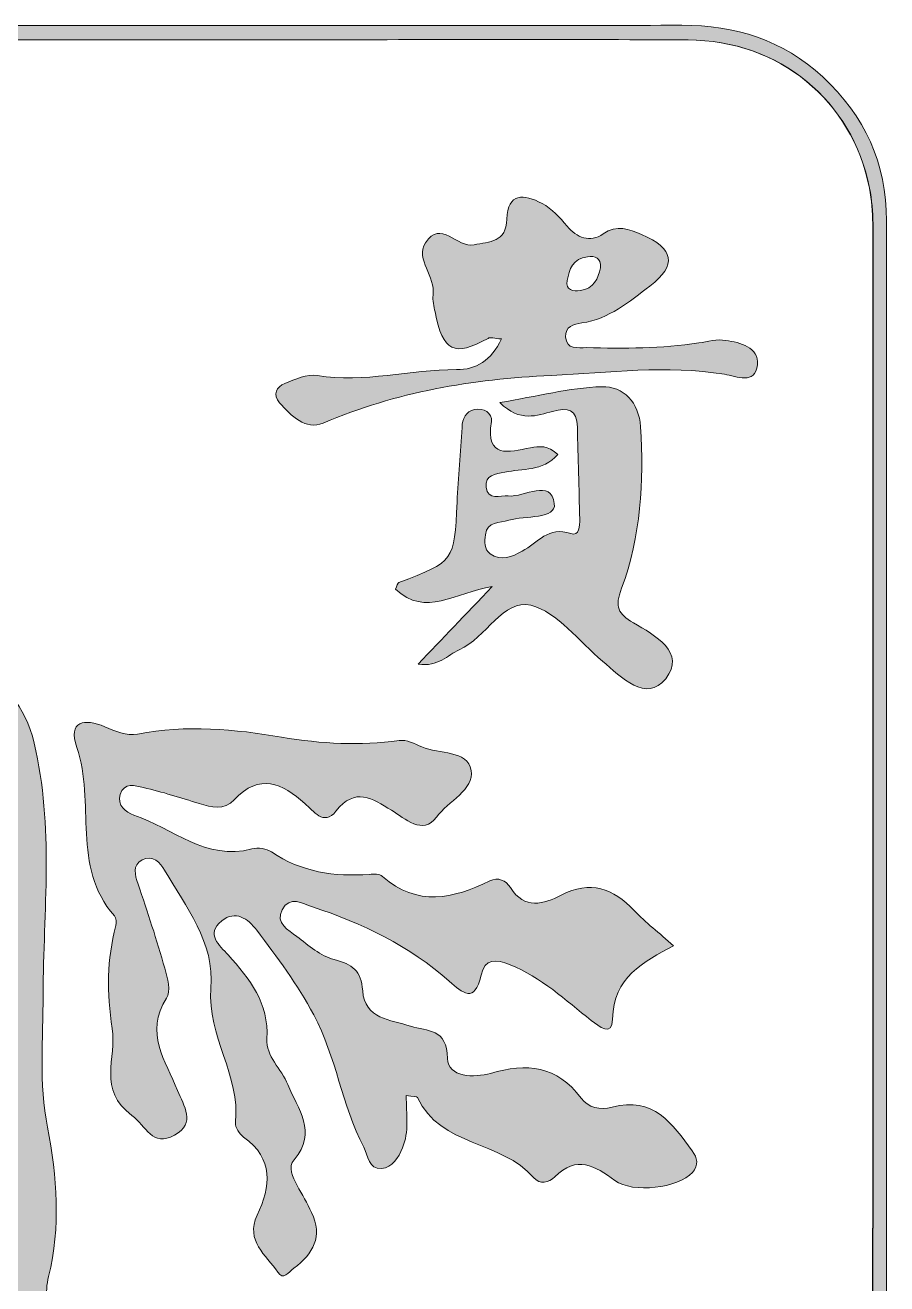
# Model space of a CAD drawing. Extents: x 1647 to 1957, y -3066 to -2631.
# Drawn here: x 1802 to 1957.4, y -2858.1 to -2631.1 of the extents above; entities that cross this region are included whole.
import ezdxf

# ---------------------------------------------------------------- set-up
doc = ezdxf.new("R2010")
doc.units = 0
doc.header["$MEASUREMENT"] = 0
doc.layers.add('Layer 1', color=7, linetype='Continuous', lineweight=0)

msp = doc.modelspace()

# ---------------------------------------------------------------- hatches: boundary and pattern name
at = {"layer": 'Layer 1', "true_color": 0x000000, "transparency": 33554687}
h = msp.add_hatch(color=18, dxfattribs=at)
h.dxf.hatch_style = 2
edge = h.paths.add_edge_path()
edge.add_spline(control_points=[(1954.96, -2848.09), (1954.96, -2848.09), (1954.91, -2848.09), (1954.91, -2848.09), (1954.91, -2907.48), (1954.9, -2966.88), (1954.92, -3026.28), (1954.92, -3031.29), (1954.62, -3036.24), (1952.85, -3041.01), (1948.05, -3053.97), (1935.63, -3062.41), (1921.19, -3062.41), (1843.93, -3062.4), (1766.66, -3062.39), (1689.4, -3062.38), (1686.85, -3062.38), (1684.29, -3062.44), (1681.74, -3062.35), (1663.56, -3061.7), (1649.88, -3048.07), (1649.16, -3029.91), (1649.12, -3028.98), (1649.14, -3028.06), (1649.14, -3027.12), (1649.14, -2907.75), (1649.16, -2788.37), (1649.1, -2668.99), (1649.1, -2659.26), (1651.72, -2650.72), (1658.72, -2643.73), (1665.68, -2636.79), (1674.09, -2633.72), (1683.86, -2633.72), (1740.82, -2633.78), (1797.79, -2633.75), (1854.75, -2633.75), (1877.02, -2633.75), (1899.3, -2633.66), (1921.57, -2633.79), (1938.12, -2633.88), (1951.21, -2644.7), (1954.32, -2660.53), (1955.16, -2664.77), (1954.94, -2669.08), (1954.95, -2673.36), (1954.96, -2731.6), (1954.96, -2789.84), (1954.96, -2848.09)], knot_values=[0, 0, 0, 0, 1, 1, 1, 2, 2, 2, 3, 3, 3, 4, 4, 4, 5, 5, 5, 6, 6, 6, 7, 7, 7, 8, 8, 8, 9, 9, 9, 10, 10, 10, 11, 11, 11, 12, 12, 12, 13, 13, 13, 14, 14, 14, 15, 15, 15, 16, 16, 16, 16], degree=3, periodic=0)
edge = h.paths.add_edge_path()
edge.add_spline(control_points=[(1957.39, -2899.93), (1957.39, -2822.08), (1957.41, -2744.23), (1957.39, -2666.39), (1957.39, -2656.08), (1953.44, -2647.47), (1945.9, -2640.47), (1938.72, -2633.8), (1930.08, -2631.13), (1920.43, -2631.15), (1900.36, -2631.18), (1880.29, -2631.18), (1860.22, -2631.18), (1801.16, -2631.18), (1742.11, -2631.16), (1683.05, -2631.16), (1671.71, -2631.16), (1662.33, -2635.49), (1654.91, -2644.05), (1648.63, -2651.27), (1646.55, -2659.78), (1646.57, -2669.17), (1646.65, -2728.69), (1646.61, -2788.21), (1646.61, -2847.72), (1646.61, -2897.38), (1646.59, -2947.04), (1646.62, -2996.69), (1646.62, -3008.4), (1646.55, -3020.12), (1646.79, -3031.83), (1646.96, -3040.04), (1650.31, -3047.08), (1655.83, -3053.13), (1663.9, -3061.99), (1674.1, -3065.04), (1685.84, -3065.01), (1758.82, -3064.9), (1831.79, -3064.99), (1904.76, -3064.92), (1912.76, -3064.9), (1920.82, -3065.75), (1928.74, -3064.28), (1945.78, -3061.11), (1957.39, -3046.66), (1957.4, -3028.71), (1957.44, -2985.79), (1957.39, -2942.86), (1957.39, -2899.93)], knot_values=[0, 0, 0, 0, 1, 1, 1, 2, 2, 2, 3, 3, 3, 4, 4, 4, 5, 5, 5, 6, 6, 6, 7, 7, 7, 8, 8, 8, 9, 9, 9, 10, 10, 10, 11, 11, 11, 12, 12, 12, 13, 13, 13, 14, 14, 14, 15, 15, 15, 16, 16, 16, 16], degree=3, periodic=0)
at = {"layer": 'Layer 1', "true_color": 0x1b2251, "transparency": 33554687}
h = msp.add_hatch(color=179, dxfattribs=at)
h.dxf.hatch_style = 2
edge = h.paths.add_edge_path()
edge.add_spline(control_points=[(1905.81, -2674.91), (1905.83, -2672.99), (1904.86, -2672.74), (1903.41, -2672.9), (1900.78, -2673.18), (1900.15, -2675.19), (1899.77, -2677.2), (1899.44, -2678.96), (1900.86, -2679.17), (1902.14, -2678.99), (1904.59, -2678.66), (1905.36, -2676.78), (1905.81, -2674.91)], knot_values=[0, 0, 0, 0, 1, 1, 1, 2, 2, 2, 3, 3, 3, 4, 4, 4, 4], degree=3, periodic=0)
edge = h.paths.add_edge_path()
edge.add_spline(control_points=[(1887.93, -2687.7), (1886.63, -2687.64), (1885.92, -2687.37), (1885.49, -2687.61), (1879.41, -2691), (1877.35, -2690), (1875.94, -2682.85), (1875.75, -2681.84), (1875.42, -2680.78), (1875.57, -2679.81), (1876.09, -2676.46), (1872.31, -2673.43), (1874.22, -2670.38), (1876.9, -2666.09), (1879.94, -2671.41), (1882.97, -2670.75), (1885.75, -2670.14), (1888.78, -2670.35), (1888.91, -2666.11), (1889.06, -2661.28), (1891.94, -2661.58), (1895.24, -2663.28), (1897.11, -2664.25), (1898.41, -2665.79), (1899.75, -2667.38), (1901.49, -2669.43), (1903.89, -2670.43), (1906.26, -2668.78), (1908.78, -2667.04), (1910.92, -2667.92), (1913.19, -2668.89), (1919.05, -2671.39), (1919.65, -2674.36), (1914.7, -2678.17), (1911.01, -2681.01), (1907.33, -2684.11), (1902.43, -2684.84), (1900.96, -2685.05), (1899.36, -2685.52), (1899.48, -2687.33), (1899.64, -2689.72), (1901.71, -2689.26), (1903.26, -2689.29), (1910.03, -2689.43), (1916.79, -2689.48), (1923.52, -2688.44), (1925.13, -2688.19), (1926.82, -2687.73), (1928.38, -2687.97), (1930.99, -2688.39), (1934.4, -2689.2), (1934.08, -2692.38), (1933.7, -2696.05), (1930.37, -2694.46), (1928.13, -2694.09), (1917.7, -2692.37), (1907.35, -2693.82), (1896.92, -2694.3), (1882.63, -2694.96), (1868.95, -2697.27), (1855.76, -2702.9), (1852.6, -2704.25), (1849.96, -2701.56), (1847.88, -2699.22), (1846.6, -2697.77), (1847.34, -2696.35), (1848.84, -2695.75), (1850.7, -2695), (1852.87, -2694), (1854.69, -2694.31), (1863.18, -2695.77), (1871.43, -2693.17), (1879.81, -2693.25), (1883.33, -2693.28), (1886.07, -2691.66), (1887.93, -2687.7)], knot_values=[0, 0, 0, 0, 1, 1, 1, 2, 2, 2, 3, 3, 3, 4, 4, 4, 5, 5, 5, 6, 6, 6, 7, 7, 7, 8, 8, 8, 9, 9, 9, 10, 10, 10, 11, 11, 11, 12, 12, 12, 13, 13, 13, 14, 14, 14, 15, 15, 15, 16, 16, 16, 17, 17, 17, 18, 18, 18, 19, 19, 19, 20, 20, 20, 21, 21, 21, 22, 22, 22, 23, 23, 23, 24, 24, 24, 25, 25, 25, 25], degree=3, periodic=0)
h = msp.add_hatch(color=179, dxfattribs=at)
h.dxf.hatch_style = 2
edge = h.paths.add_edge_path()
edge.add_spline(control_points=[(1872.9, -2746.36), (1877.31, -2741.74), (1881.31, -2737.55), (1886.26, -2732.36), (1879.63, -2733.43), (1874.14, -2738.01), (1868.83, -2732.83), (1869.08, -2732.29), (1869.16, -2731.73), (1869.42, -2731.63), (1879.45, -2727.83), (1879.41, -2727.83), (1879.91, -2717.17), (1880.13, -2712.67), (1880.54, -2708.19), (1880.8, -2703.69), (1880.89, -2702.09), (1881.44, -2700.78), (1883.04, -2700.44), (1884.67, -2700.1), (1886.33, -2701.05), (1886.1, -2702.61), (1885.05, -2709.48), (1889.23, -2708.08), (1893.13, -2707.35), (1894.72, -2707.05), (1896.32, -2706.83), (1898.07, -2708.58), (1895.35, -2711.65), (1891.68, -2711.07), (1888.5, -2711.76), (1886.9, -2712.1), (1884.86, -2712.23), (1885.16, -2714.48), (1885.49, -2716.91), (1887.66, -2715.91), (1889.15, -2716.04), (1892.1, -2716.28), (1896.85, -2712.85), (1897.45, -2717.41), (1897.84, -2720.31), (1892.18, -2719.51), (1889.26, -2720.42), (1887.54, -2720.95), (1885.39, -2720.53), (1885.03, -2723.04), (1884.86, -2724.25), (1884.75, -2725.66), (1885.88, -2726.46), (1887.85, -2727.84), (1889.8, -2727.02), (1891.65, -2726), (1894.39, -2724.48), (1896.43, -2721.43), (1900.42, -2722.81), (1901.99, -2723.36), (1902.05, -2721.4), (1902.03, -2720.22), (1901.92, -2714.68), (1901.74, -2709.15), (1901.61, -2703.61), (1901.53, -2700.39), (1899.95, -2700.04), (1897.15, -2700.78), (1894.36, -2701.51), (1891.29, -2702.83), (1887.63, -2699.2), (1894.36, -2698.07), (1900.17, -2696.52), (1906.01, -2696.33), (1909.93, -2696.2), (1912.74, -2699.23), (1913.01, -2703.54), (1913.61, -2713.45), (1913.08, -2723.33), (1909.58, -2732.68), (1908.31, -2736.05), (1908.93, -2737.29), (1911.72, -2738.91), (1915.57, -2741.15), (1921.29, -2744.29), (1917.54, -2749), (1914.02, -2753.42), (1909.56, -2748.69), (1906.13, -2745.84), (1901.87, -2742.29), (1898.05, -2736.95), (1893.21, -2735.75), (1888.28, -2734.54), (1885.12, -2741.66), (1880.31, -2743.78), (1878.17, -2744.72), (1876.49, -2746.9), (1872.9, -2746.36)], knot_values=[0, 0, 0, 0, 1, 1, 1, 2, 2, 2, 3, 3, 3, 4, 4, 4, 5, 5, 5, 6, 6, 6, 7, 7, 7, 8, 8, 8, 9, 9, 9, 10, 10, 10, 11, 11, 11, 12, 12, 12, 13, 13, 13, 14, 14, 14, 15, 15, 15, 16, 16, 16, 17, 17, 17, 18, 18, 18, 19, 19, 19, 20, 20, 20, 21, 21, 21, 22, 22, 22, 23, 23, 23, 24, 24, 24, 25, 25, 25, 26, 26, 26, 27, 27, 27, 28, 28, 28, 29, 29, 29, 30, 30, 30, 31, 31, 31, 31], degree=3, periodic=0)
at = {"layer": 'Layer 1', "true_color": 0x000000, "transparency": 33554687}
h = msp.add_hatch(color=18, dxfattribs=at)
h.dxf.hatch_style = 2
edge = h.paths.add_edge_path()
edge.add_spline(control_points=[(1824.12, -2981.65), (1824.29, -2981.39), (1824.37, -2981.13), (1824.5, -2981.09), (1827.77, -2980.16), (1833.41, -2982.62), (1833.74, -2977.84), (1834.01, -2974.02), (1828.63, -2972.66), (1825.13, -2970.98), (1823.79, -2970.33), (1821.81, -2970.72), (1821.15, -2968.87), (1821.27, -2968.58), (1821.3, -2968.26), (1821.42, -2968.21), (1824.47, -2967.07), (1829.74, -2968.44), (1829.86, -2964), (1829.95, -2960.31), (1825.04, -2959.59), (1821.91, -2958.29), (1818.84, -2957.03), (1816.18, -2955.29), (1813.83, -2953.02), (1814.84, -2950.91), (1816.94, -2952.02), (1818.24, -2951.1), (1820.78, -2949.31), (1821.43, -2947.32), (1818.84, -2945.15), (1817.12, -2943.7), (1815.2, -2942.48), (1813.35, -2941.18), (1810.64, -2939.26), (1807.68, -2937.62), (1813.1, -2935.08), (1815.89, -2933.78), (1814.5, -2931.25), (1813.41, -2929.21), (1810.93, -2924.56), (1806.56, -2921.61), (1803.11, -2917.83), (1800.81, -2915.31), (1798.48, -2912.81), (1796.11, -2910.25), (1798.5, -2907.96), (1800.32, -2909.51), (1802.13, -2910.13), (1803.59, -2910.63), (1805.07, -2910.86), (1806.09, -2909.56), (1807.27, -2908.06), (1806, -2906.79), (1805.11, -2905.79), (1802.32, -2902.7), (1799.55, -2900.16), (1803.34, -2895.46), (1805.25, -2893.09), (1801.99, -2890.7), (1799.95, -2889.07), (1797.77, -2887.34), (1796.2, -2886.4), (1799.51, -2883.76), (1803.94, -2880.23), (1801.29, -2876.62), (1797.85, -2874.24), (1793.99, -2871.57), (1789.63, -2869.63), (1785.55, -2867.26), (1784.37, -2866.58), (1782.62, -2865.79), (1783.1, -2864.16), (1783.64, -2862.33), (1785.47, -2863.1), (1786.84, -2863.23), (1789.28, -2863.46), (1791.72, -2863.89), (1794.17, -2863.95), (1795.92, -2864), (1798.2, -2864.67), (1799.17, -2862.62), (1800.2, -2860.42), (1799.42, -2858.1), (1798.02, -2856.24), (1795.3, -2852.64), (1792.28, -2849.26), (1789.62, -2845.62), (1788.66, -2844.32), (1786.39, -2842.72), (1788.33, -2840.91), (1789.97, -2839.37), (1791.23, -2841.53), (1792.45, -2842.4), (1794.52, -2843.9), (1796.65, -2845.6), (1799.03, -2843.46), (1801.39, -2841.33), (1800.66, -2838.53), (1799.51, -2836.03), (1796.74, -2830.03), (1791.93, -2825.68), (1785.49, -2820.86), (1791.19, -2820.69), (1796.26, -2822.14), (1797.71, -2816.57), (1799.65, -2809.1), (1797.11, -2802.44), (1793.01, -2796.27), (1792.46, -2795.44), (1791.54, -2794.84), (1790.79, -2794.15), (1789.91, -2793.33), (1788.51, -2792.59), (1789.19, -2791.19), (1789.96, -2789.61), (1791.33, -2790.66), (1792.39, -2791.01), (1794.23, -2791.62), (1796.03, -2792.05), (1797.43, -2790.24), (1798.99, -2788.21), (1797.99, -2786.26), (1796.82, -2784.56), (1794.37, -2781.02), (1791.7, -2777.65), (1789.23, -2774.12), (1788.49, -2773.06), (1786.97, -2771.79), (1788.39, -2770.42), (1789.5, -2769.34), (1790.58, -2770.69), (1791.64, -2771.19), (1795.7, -2773.13), (1797.68, -2771.74), (1797.33, -2767.23), (1796.74, -2759.47), (1786.06, -2751.26), (1778.56, -2752.93), (1773.79, -2754), (1772.71, -2757.74), (1772.95, -2761.93), (1773.23, -2766.69), (1774.81, -2771.14), (1776.69, -2775.52), (1777.37, -2777.12), (1778.57, -2779.29), (1776.76, -2780.63), (1775.07, -2781.88), (1773.89, -2779.89), (1772.74, -2778.81), (1772.01, -2778.14), (1771.38, -2777.04), (1770.22, -2777.5), (1768.75, -2778.07), (1769.24, -2779.55), (1769.11, -2780.71), (1768.82, -2783.31), (1769.79, -2785.41), (1771.23, -2787.56), (1773.66, -2791.17), (1776.79, -2794.43), (1778.22, -2798.54), (1776.69, -2799.55), (1776.1, -2798.95), (1775.45, -2798.48), (1774.23, -2797.59), (1773.23, -2795.5), (1771.39, -2797.17), (1769.98, -2798.45), (1770.53, -2800.24), (1771.14, -2801.8), (1772.18, -2804.47), (1773.38, -2807.09), (1774.38, -2809.79), (1774.85, -2811.04), (1776.04, -2812.49), (1774.59, -2813.72), (1773.54, -2814.61), (1772.26, -2813.78), (1771.11, -2813.43), (1769.58, -2812.96), (1767.86, -2811.86), (1766.63, -2813.63), (1765.37, -2815.45), (1766.37, -2817.38), (1767.57, -2818.71), (1770.03, -2821.45), (1772.82, -2823.89), (1775.42, -2826.5), (1776.25, -2827.33), (1777.48, -2828.12), (1776.98, -2829.56), (1776.48, -2831.03), (1775.07, -2830.8), (1773.87, -2830.93), (1766.28, -2831.74), (1767.23, -2831.73), (1767.41, -2839.2), (1767.5, -2843.11), (1770.27, -2849.07), (1763.67, -2851.99), (1761.51, -2852.95), (1762.31, -2856.17), (1764.06, -2857.94), (1765.77, -2859.67), (1767.85, -2861.03), (1769.77, -2862.56), (1772.35, -2864.61), (1773.76, -2866.63), (1769.31, -2868), (1765.46, -2869.18), (1766.18, -2871.64), (1767.3, -2874.33), (1769.42, -2879.46), (1771.21, -2884.71), (1772.13, -2890.21), (1772.51, -2892.53), (1772.98, -2894.94), (1771.32, -2897.15), (1768.21, -2895.47), (1769.23, -2892.38), (1767.8, -2890.43), (1766.23, -2888.28), (1764.37, -2886.37), (1761.69, -2887.71), (1758.81, -2889.15), (1760.27, -2891.74), (1761.33, -2893.59), (1763.16, -2896.78), (1765.43, -2899.72), (1767.45, -2902.81), (1769.4, -2905.81), (1769.71, -2908.26), (1765.09, -2908.62), (1761.44, -2908.91), (1761.25, -2910.95), (1762.38, -2913.76), (1766.77, -2924.63), (1771.69, -2935.14), (1779.35, -2944.27), (1787.48, -2953.94), (1792.16, -2965.71), (1797.86, -2976.84), (1798.33, -2977.75), (1798.59, -2978.83), (1797.6, -2979.64), (1796.61, -2980.46), (1795.73, -2979.88), (1794.83, -2979.33), (1791.55, -2977.37), (1789.47, -2974.52), (1787.66, -2971.15), (1783.98, -2964.3), (1779.93, -2957.65), (1775.79, -2951.08), (1774.72, -2949.39), (1773.11, -2946.59), (1770.5, -2948.68), (1768.35, -2950.42), (1770.36, -2952.55), (1771.44, -2954.1), (1774.76, -2958.85), (1776.44, -2964.46), (1779.66, -2969.39), (1782.37, -2973.53), (1785.26, -2977.38), (1788.25, -2981.4), (1791.15, -2985.31), (1791.28, -2991.03), (1794.35, -2995.56), (1796.11, -2998.16), (1792.43, -2998.41), (1790.54, -2997.82), (1786.32, -2996.5), (1783.18, -2996.3), (1783.51, -3002.21), (1783.58, -3003.55), (1782.47, -3004.36), (1781.08, -3004.54), (1779.29, -3004.76), (1777.87, -3004.08), (1776.8, -3002.67), (1775.05, -3000.37), (1774.57, -2997.48), (1775.27, -2995.02), (1777.93, -2985.76), (1773.41, -2977.99), (1769.92, -2970.37), (1766.17, -2962.15), (1763.87, -2953.63), (1763.44, -2944.93), (1763.04, -2936.76), (1761.56, -2929.21), (1758.37, -2921.76), (1752.34, -2907.64), (1752.28, -2893.02), (1755.58, -2878.28), (1756.76, -2872.99), (1757.1, -2867.82), (1756.13, -2862.42), (1754.8, -2854.92), (1754.51, -2847.62), (1757.71, -2840.1), (1760, -2834.72), (1759.03, -2828.32), (1758.17, -2822.44), (1757.28, -2816.39), (1757.23, -2810.59), (1760.15, -2805.03), (1762.15, -2801.23), (1762.24, -2797.04), (1761.83, -2792.97), (1760.53, -2779.95), (1764.37, -2767.82), (1767.69, -2755.54), (1769.25, -2749.79), (1773, -2746.81), (1778.41, -2745.91), (1787.91, -2744.31), (1800.38, -2746.86), (1803.62, -2760.61), (1807.19, -2775.72), (1805.29, -2790.86), (1805.24, -2805.99), (1805.21, -2813.99), (1804.48, -2821.93), (1806.02, -2829.9), (1807.73, -2838.81), (1808.44, -2847.81), (1806.22, -2856.81), (1805.51, -2859.69), (1805.86, -2862.52), (1807.22, -2865.2), (1815.09, -2880.8), (1817.9, -2897.45), (1816.71, -2914.7), (1816.19, -2922.25), (1821.49, -2927.14), (1823.73, -2933.38), (1826.75, -2941.82), (1830.65, -2949.84), (1836.01, -2957.33), (1841.15, -2964.51), (1841.9, -2973.86), (1843.84, -2982.39), (1844.93, -2987.15), (1845.68, -2992), (1847.1, -2996.72), (1849.11, -3003.4), (1846.94, -3006.06), (1840.03, -3005.47), (1837.79, -3005.28), (1835.53, -3004.94), (1833.38, -3004.32), (1831.23, -3003.7), (1830.62, -3002.43), (1831.86, -3000.12), (1835.83, -2992.74), (1834.96, -2989.8), (1827.96, -2985.05), (1826.54, -2984.09), (1824.33, -2983.91), (1824.12, -2981.65)], knot_values=[0, 0, 0, 0, 1, 1, 1, 2, 2, 2, 3, 3, 3, 4, 4, 4, 5, 5, 5, 6, 6, 6, 7, 7, 7, 8, 8, 8, 9, 9, 9, 10, 10, 10, 11, 11, 11, 12, 12, 12, 13, 13, 13, 14, 14, 14, 15, 15, 15, 16, 16, 16, 17, 17, 17, 18, 18, 18, 19, 19, 19, 20, 20, 20, 21, 21, 21, 22, 22, 22, 23, 23, 23, 24, 24, 24, 25, 25, 25, 26, 26, 26, 27, 27, 27, 28, 28, 28, 29, 29, 29, 30, 30, 30, 31, 31, 31, 32, 32, 32, 33, 33, 33, 34, 34, 34, 35, 35, 35, 36, 36, 36, 37, 37, 37, 38, 38, 38, 39, 39, 39, 40, 40, 40, 41, 41, 41, 42, 42, 42, 43, 43, 43, 44, 44, 44, 45, 45, 45, 46, 46, 46, 47, 47, 47, 48, 48, 48, 49, 49, 49, 50, 50, 50, 51, 51, 51, 52, 52, 52, 53, 53, 53, 54, 54, 54, 55, 55, 55, 56, 56, 56, 57, 57, 57, 58, 58, 58, 59, 59, 59, 60, 60, 60, 61, 61, 61, 62, 62, 62, 63, 63, 63, 64, 64, 64, 65, 65, 65, 66, 66, 66, 67, 67, 67, 68, 68, 68, 69, 69, 69, 70, 70, 70, 71, 71, 71, 72, 72, 72, 73, 73, 73, 74, 74, 74, 75, 75, 75, 76, 76, 76, 77, 77, 77, 78, 78, 78, 79, 79, 79, 80, 80, 80, 81, 81, 81, 82, 82, 82, 83, 83, 83, 84, 84, 84, 85, 85, 85, 86, 86, 86, 87, 87, 87, 88, 88, 88, 89, 89, 89, 90, 90, 90, 91, 91, 91, 92, 92, 92, 93, 93, 93, 94, 94, 94, 95, 95, 95, 96, 96, 96, 97, 97, 97, 98, 98, 98, 99, 99, 99, 100, 100, 100, 101, 101, 101, 102, 102, 102, 103, 103, 103, 104, 104, 104, 105, 105, 105, 106, 106, 106, 107, 107, 107, 108, 108, 108, 109, 109, 109, 110, 110, 110, 111, 111, 111, 112, 112, 112, 113, 113, 113, 114, 114, 114, 115, 115, 115, 116, 116, 116, 117, 117, 117, 118, 118, 118, 119, 119, 119, 120, 120, 120, 121, 121, 121, 121], degree=3, periodic=0)
at = {"layer": 'Layer 1', "true_color": 0x0f592d, "transparency": 33554687}
h = msp.add_hatch(color=118, dxfattribs=at)
h.dxf.hatch_style = 2
edge = h.paths.add_edge_path()
edge.add_spline(control_points=[(1870.72, -2824.18), (1870.78, -2827.61), (1871.29, -2830.72), (1870.06, -2833.62), (1869.33, -2835.37), (1868.21, -2837.17), (1866.3, -2837.32), (1863.93, -2837.52), (1863.89, -2835.03), (1863.08, -2833.47), (1859.12, -2825.88), (1858.12, -2817.24), (1854.05, -2809.6), (1851.12, -2804.09), (1847.45, -2799.25), (1843.76, -2794.35), (1842.18, -2792.26), (1839.93, -2790.67), (1837.45, -2792.67), (1834.48, -2795.07), (1837.07, -2797.1), (1838.61, -2798.81), (1842.52, -2803.15), (1846.01, -2807.46), (1845.59, -2813.92), (1845.38, -2817.05), (1848.25, -2819.37), (1849.38, -2822.21), (1851.13, -2826.56), (1854.8, -2830.74), (1850.51, -2835.74), (1849.4, -2837.05), (1850.22, -2838.9), (1851.04, -2840.39), (1851.93, -2842.01), (1852.88, -2843.6), (1853.67, -2845.27), (1855.72, -2849.59), (1853.94, -2852.71), (1850.46, -2855.32), (1849.51, -2856.03), (1848.61, -2857.58), (1847.55, -2856), (1845.48, -2852.94), (1841.67, -2850.41), (1843.85, -2845.75), (1846.3, -2840.51), (1846.89, -2835.6), (1841.41, -2831.67), (1840.66, -2831.12), (1839.83, -2829.89), (1839.92, -2829.07), (1840.88, -2820.54), (1834.78, -2813.37), (1835.51, -2804.86), (1836.23, -2796.48), (1830.98, -2790.2), (1827.15, -2783.51), (1826.43, -2782.25), (1825, -2780.61), (1823.09, -2781.69), (1821.3, -2782.71), (1821.8, -2784.35), (1822.36, -2786.03), (1824.07, -2791.06), (1825.74, -2796.12), (1827.19, -2801.23), (1827.69, -2802.96), (1828.32, -2805.39), (1827.52, -2806.62), (1823.44, -2812.88), (1827.37, -2817.91), (1829.48, -2823.28), (1830.56, -2826.03), (1832.94, -2829.11), (1828.94, -2831.32), (1824.92, -2833.56), (1823.78, -2829.67), (1821.25, -2827.78), (1814.98, -2823.12), (1818.52, -2817.43), (1817.7, -2812.07), (1816.7, -2805.58), (1816.74, -2799.68), (1818.36, -2793.53), (1818.5, -2792.99), (1818.42, -2792.13), (1818.08, -2791.75), (1810.27, -2782.88), (1814.74, -2771.28), (1811.32, -2761.4), (1809.67, -2756.6), (1812.69, -2756.1), (1816.36, -2757.66), (1818.29, -2758.48), (1820.24, -2759.38), (1822.28, -2758.98), (1830.98, -2757.26), (1839.93, -2758.11), (1848.25, -2759.53), (1855.54, -2760.78), (1862.34, -2761.07), (1869.47, -2760.14), (1870.77, -2759.96), (1872.27, -2760.73), (1873.57, -2761.31), (1876.65, -2762.68), (1881.82, -2761.79), (1882.45, -2765.54), (1883.04, -2769.02), (1878.29, -2771.07), (1876.18, -2773.98), (1873.78, -2777.3), (1870.45, -2774.19), (1868.09, -2772.73), (1864.51, -2770.51), (1861.58, -2768.5), (1858.06, -2772.88), (1855.84, -2775.65), (1853.97, -2772.83), (1852.47, -2771.51), (1848.31, -2767.87), (1844.29, -2765.91), (1839.71, -2770.85), (1837.89, -2772.82), (1835.6, -2772.17), (1833.38, -2771.5), (1830.04, -2770.49), (1826.72, -2769.4), (1823.33, -2768.62), (1821.89, -2768.28), (1819.84, -2767.65), (1819.14, -2769.85), (1818.5, -2771.86), (1820.15, -2773.1), (1821.59, -2773.59), (1828.59, -2775.96), (1834.57, -2781.89), (1842.91, -2779.69), (1843.98, -2779.41), (1845.54, -2779.62), (1846.44, -2780.23), (1851.82, -2783.9), (1857.77, -2784.73), (1864.07, -2784.28), (1864.87, -2784.22), (1865.95, -2784.2), (1866.46, -2784.65), (1872.72, -2790.18), (1879.19, -2788.69), (1885.79, -2785.47), (1887.35, -2784.71), (1888.7, -2785.39), (1889.53, -2786.67), (1892.1, -2790.67), (1895.53, -2789.68), (1898.69, -2788.05), (1903.98, -2785.29), (1908.04, -2786.79), (1911.86, -2790.8), (1913.93, -2792.98), (1916.35, -2794.84), (1918.97, -2797.15), (1913.52, -2800.12), (1908.03, -2802.78), (1907.97, -2810.4), (1907.94, -2813.72), (1905.47, -2811.68), (1904.12, -2810.62), (1899.45, -2806.95), (1895.1, -2802.86), (1889.46, -2800.57), (1886.95, -2799.55), (1884.9, -2799.42), (1884.24, -2802.47), (1883.12, -2807.66), (1880.84, -2805.64), (1878.5, -2803.56), (1871.31, -2797.17), (1862.84, -2793.12), (1853.82, -2790.14), (1852.05, -2789.56), (1849.7, -2788.05), (1848.36, -2790.65), (1847.06, -2793.17), (1849.49, -2794.32), (1851.01, -2795.49), (1853.12, -2797.09), (1855.3, -2799.02), (1857.74, -2799.66), (1861, -2800.5), (1862.63, -2801.67), (1862.88, -2805.26), (1863.24, -2810.38), (1867.9, -2810.51), (1871.51, -2811.66), (1874.55, -2812.62), (1878.11, -2812), (1878.18, -2817.5), (1878.22, -2820.91), (1883.06, -2821), (1885.94, -2820.17), (1892.47, -2818.28), (1897.95, -2818.75), (1902.3, -2824.64), (1903.55, -2826.33), (1905.68, -2826.89), (1907.9, -2826.27), (1915.27, -2824.22), (1918.76, -2829.28), (1922.33, -2834.17), (1923.26, -2835.45), (1923.57, -2836.7), (1922.37, -2838.04), (1919.85, -2840.86), (1911.61, -2841.88), (1908.38, -2839.49), (1904.82, -2836.86), (1901.46, -2834.86), (1897.53, -2838.82), (1896.42, -2839.93), (1894.86, -2840.28), (1893.7, -2838.95), (1887.97, -2832.32), (1876.94, -2833.4), (1872.74, -2824.54), (1872.65, -2824.34), (1872.01, -2824.4), (1870.72, -2824.18)], knot_values=[0, 0, 0, 0, 1, 1, 1, 2, 2, 2, 3, 3, 3, 4, 4, 4, 5, 5, 5, 6, 6, 6, 7, 7, 7, 8, 8, 8, 9, 9, 9, 10, 10, 10, 11, 11, 11, 12, 12, 12, 13, 13, 13, 14, 14, 14, 15, 15, 15, 16, 16, 16, 17, 17, 17, 18, 18, 18, 19, 19, 19, 20, 20, 20, 21, 21, 21, 22, 22, 22, 23, 23, 23, 24, 24, 24, 25, 25, 25, 26, 26, 26, 27, 27, 27, 28, 28, 28, 29, 29, 29, 30, 30, 30, 31, 31, 31, 32, 32, 32, 33, 33, 33, 34, 34, 34, 35, 35, 35, 36, 36, 36, 37, 37, 37, 38, 38, 38, 39, 39, 39, 40, 40, 40, 41, 41, 41, 42, 42, 42, 43, 43, 43, 44, 44, 44, 45, 45, 45, 46, 46, 46, 47, 47, 47, 48, 48, 48, 49, 49, 49, 50, 50, 50, 51, 51, 51, 52, 52, 52, 53, 53, 53, 54, 54, 54, 55, 55, 55, 56, 56, 56, 57, 57, 57, 58, 58, 58, 59, 59, 59, 60, 60, 60, 61, 61, 61, 62, 62, 62, 63, 63, 63, 64, 64, 64, 65, 65, 65, 66, 66, 66, 67, 67, 67, 68, 68, 68, 69, 69, 69, 70, 70, 70, 71, 71, 71, 72, 72, 72, 73, 73, 73, 74, 74, 74, 75, 75, 75, 76, 76, 76, 76], degree=3, periodic=0)

# ---------------------------------------------------------------- linework, layer by layer
at = {"layer": 'Layer 1'}
for points, knots in [([(1957.39, -2899.93), (1957.39, -2822.08), (1957.41, -2744.23), (1957.39, -2666.39), (1957.39, -2656.08), (1953.44, -2647.47), (1945.9, -2640.47), (1938.72, -2633.8), (1930.08, -2631.13), (1920.43, -2631.15), (1900.36, -2631.18), (1880.29, -2631.18), (1860.22, -2631.18), (1801.16, -2631.18), (1742.11, -2631.16), (1683.05, -2631.16), (1671.71, -2631.16), (1662.33, -2635.49), (1654.91, -2644.05), (1648.63, -2651.27), (1646.55, -2659.78), (1646.57, -2669.17), (1646.65, -2728.69), (1646.61, -2788.21), (1646.61, -2847.72), (1646.61, -2897.38), (1646.59, -2947.04), (1646.62, -2996.69), (1646.62, -3008.4), (1646.55, -3020.12), (1646.79, -3031.83), (1646.96, -3040.04), (1650.31, -3047.08), (1655.83, -3053.13), (1663.9, -3061.99), (1674.1, -3065.04), (1685.84, -3065.01), (1758.82, -3064.9), (1831.79, -3064.99), (1904.76, -3064.92), (1912.76, -3064.9), (1920.82, -3065.75), (1928.74, -3064.28), (1945.78, -3061.11), (1957.39, -3046.66), (1957.4, -3028.71), (1957.44, -2985.79), (1957.39, -2942.86), (1957.39, -2899.93)], [0, 0, 0, 0, 1, 1, 1, 2, 2, 2, 3, 3, 3, 4, 4, 4, 5, 5, 5, 6, 6, 6, 7, 7, 7, 8, 8, 8, 9, 9, 9, 10, 10, 10, 11, 11, 11, 12, 12, 12, 13, 13, 13, 14, 14, 14, 15, 15, 15, 16, 16, 16, 16]), ([(1954.91, -2848.09), (1954.91, -2848.09), (1954.86, -2848.09), (1954.86, -2848.09), (1954.86, -2907.48), (1954.86, -2966.88), (1954.87, -3026.28), (1954.87, -3031.29), (1954.58, -3036.24), (1952.81, -3041.01), (1948.01, -3053.97), (1935.58, -3062.41), (1921.15, -3062.41), (1843.88, -3062.4), (1766.62, -3062.39), (1689.36, -3062.38), (1686.8, -3062.38), (1684.25, -3062.44), (1681.7, -3062.35), (1663.51, -3061.7), (1649.84, -3048.07), (1649.11, -3029.91), (1649.08, -3028.98), (1649.09, -3028.06), (1649.09, -3027.12), (1649.09, -2907.75), (1649.11, -2788.37), (1649.06, -2668.99), (1649.06, -2659.26), (1651.67, -2650.72), (1658.68, -2643.73), (1665.64, -2636.79), (1674.04, -2633.72), (1683.81, -2633.72), (1740.77, -2633.78), (1797.74, -2633.75), (1854.7, -2633.75), (1876.98, -2633.75), (1899.25, -2633.66), (1921.52, -2633.79), (1938.07, -2633.88), (1951.17, -2644.7), (1954.28, -2660.53), (1955.11, -2664.77), (1954.9, -2669.08), (1954.9, -2673.36), (1954.91, -2731.6), (1954.91, -2789.84), (1954.91, -2848.09)], [0, 0, 0, 0, 1, 1, 1, 2, 2, 2, 3, 3, 3, 4, 4, 4, 5, 5, 5, 6, 6, 6, 7, 7, 7, 8, 8, 8, 9, 9, 9, 10, 10, 10, 11, 11, 11, 12, 12, 12, 13, 13, 13, 14, 14, 14, 15, 15, 15, 16, 16, 16, 16]), ([(1954.96, -2848.09), (1954.96, -2848.09), (1954.91, -2848.09), (1954.91, -2848.09), (1954.91, -2907.48), (1954.9, -2966.88), (1954.92, -3026.28), (1954.92, -3031.29), (1954.62, -3036.24), (1952.85, -3041.01), (1948.05, -3053.97), (1935.63, -3062.41), (1921.19, -3062.41), (1843.93, -3062.4), (1766.66, -3062.39), (1689.4, -3062.38), (1686.85, -3062.38), (1684.29, -3062.44), (1681.74, -3062.35), (1663.56, -3061.7), (1649.88, -3048.07), (1649.16, -3029.91), (1649.12, -3028.98), (1649.14, -3028.06), (1649.14, -3027.12), (1649.14, -2907.75), (1649.16, -2788.37), (1649.1, -2668.99), (1649.1, -2659.26), (1651.72, -2650.72), (1658.72, -2643.73), (1665.68, -2636.79), (1674.09, -2633.72), (1683.86, -2633.72), (1740.82, -2633.78), (1797.79, -2633.75), (1854.75, -2633.75), (1877.02, -2633.75), (1899.3, -2633.66), (1921.57, -2633.79), (1938.12, -2633.88), (1951.21, -2644.7), (1954.32, -2660.53), (1955.16, -2664.77), (1954.94, -2669.08), (1954.95, -2673.36), (1954.96, -2731.6), (1954.96, -2789.84), (1954.96, -2848.09)], [0, 0, 0, 0, 1, 1, 1, 2, 2, 2, 3, 3, 3, 4, 4, 4, 5, 5, 5, 6, 6, 6, 7, 7, 7, 8, 8, 8, 9, 9, 9, 10, 10, 10, 11, 11, 11, 12, 12, 12, 13, 13, 13, 14, 14, 14, 15, 15, 15, 16, 16, 16, 16]), ([(1887.93, -2687.7), (1886.63, -2687.64), (1885.92, -2687.37), (1885.49, -2687.61), (1879.41, -2691), (1877.35, -2690), (1875.94, -2682.85), (1875.75, -2681.84), (1875.42, -2680.78), (1875.57, -2679.81), (1876.09, -2676.46), (1872.31, -2673.43), (1874.22, -2670.38), (1876.9, -2666.09), (1879.94, -2671.41), (1882.97, -2670.75), (1885.75, -2670.14), (1888.78, -2670.35), (1888.91, -2666.11), (1889.06, -2661.28), (1891.94, -2661.58), (1895.24, -2663.28), (1897.11, -2664.25), (1898.41, -2665.79), (1899.75, -2667.38), (1901.49, -2669.43), (1903.89, -2670.43), (1906.26, -2668.78), (1908.78, -2667.04), (1910.92, -2667.92), (1913.19, -2668.89), (1919.05, -2671.39), (1919.65, -2674.36), (1914.7, -2678.17), (1911.01, -2681.01), (1907.33, -2684.11), (1902.43, -2684.84), (1900.96, -2685.05), (1899.36, -2685.52), (1899.48, -2687.33), (1899.64, -2689.72), (1901.71, -2689.26), (1903.26, -2689.29), (1910.03, -2689.43), (1916.79, -2689.48), (1923.52, -2688.44), (1925.13, -2688.19), (1926.82, -2687.73), (1928.38, -2687.97), (1930.99, -2688.39), (1934.4, -2689.2), (1934.08, -2692.38), (1933.7, -2696.05), (1930.37, -2694.46), (1928.13, -2694.09), (1917.7, -2692.37), (1907.35, -2693.82), (1896.92, -2694.3), (1882.63, -2694.96), (1868.95, -2697.27), (1855.76, -2702.9), (1852.6, -2704.25), (1849.96, -2701.56), (1847.88, -2699.22), (1846.6, -2697.77), (1847.34, -2696.35), (1848.84, -2695.75), (1850.7, -2695), (1852.87, -2694), (1854.69, -2694.31), (1863.18, -2695.77), (1871.43, -2693.17), (1879.81, -2693.25), (1883.33, -2693.28), (1886.07, -2691.66), (1887.93, -2687.7)], [0, 0, 0, 0, 1, 1, 1, 2, 2, 2, 3, 3, 3, 4, 4, 4, 5, 5, 5, 6, 6, 6, 7, 7, 7, 8, 8, 8, 9, 9, 9, 10, 10, 10, 11, 11, 11, 12, 12, 12, 13, 13, 13, 14, 14, 14, 15, 15, 15, 16, 16, 16, 17, 17, 17, 18, 18, 18, 19, 19, 19, 20, 20, 20, 21, 21, 21, 22, 22, 22, 23, 23, 23, 24, 24, 24, 25, 25, 25, 25]), ([(1905.81, -2674.91), (1905.83, -2672.99), (1904.86, -2672.74), (1903.41, -2672.9), (1900.78, -2673.18), (1900.15, -2675.19), (1899.77, -2677.2), (1899.44, -2678.96), (1900.86, -2679.17), (1902.14, -2678.99), (1904.59, -2678.66), (1905.36, -2676.78), (1905.81, -2674.91)], [0, 0, 0, 0, 1, 1, 1, 2, 2, 2, 3, 3, 3, 4, 4, 4, 4]), ([(1872.9, -2746.36), (1877.31, -2741.74), (1881.31, -2737.55), (1886.26, -2732.36), (1879.63, -2733.43), (1874.14, -2738.01), (1868.83, -2732.83), (1869.08, -2732.29), (1869.16, -2731.73), (1869.42, -2731.63), (1879.45, -2727.83), (1879.41, -2727.83), (1879.91, -2717.17), (1880.13, -2712.67), (1880.54, -2708.19), (1880.8, -2703.69), (1880.89, -2702.09), (1881.44, -2700.78), (1883.04, -2700.44), (1884.67, -2700.1), (1886.33, -2701.05), (1886.1, -2702.61), (1885.05, -2709.48), (1889.23, -2708.08), (1893.13, -2707.35), (1894.72, -2707.05), (1896.32, -2706.83), (1898.07, -2708.58), (1895.35, -2711.65), (1891.68, -2711.07), (1888.5, -2711.76), (1886.9, -2712.1), (1884.86, -2712.23), (1885.16, -2714.48), (1885.49, -2716.91), (1887.66, -2715.91), (1889.15, -2716.04), (1892.1, -2716.28), (1896.85, -2712.85), (1897.45, -2717.41), (1897.84, -2720.31), (1892.18, -2719.51), (1889.26, -2720.42), (1887.54, -2720.95), (1885.39, -2720.53), (1885.03, -2723.04), (1884.86, -2724.25), (1884.75, -2725.66), (1885.88, -2726.46), (1887.85, -2727.84), (1889.8, -2727.02), (1891.65, -2726), (1894.39, -2724.48), (1896.43, -2721.43), (1900.42, -2722.81), (1901.99, -2723.36), (1902.05, -2721.4), (1902.03, -2720.22), (1901.92, -2714.68), (1901.74, -2709.15), (1901.61, -2703.61), (1901.53, -2700.39), (1899.95, -2700.04), (1897.15, -2700.78), (1894.36, -2701.51), (1891.29, -2702.83), (1887.63, -2699.2), (1894.36, -2698.07), (1900.17, -2696.52), (1906.01, -2696.33), (1909.93, -2696.2), (1912.74, -2699.23), (1913.01, -2703.54), (1913.61, -2713.45), (1913.08, -2723.33), (1909.58, -2732.68), (1908.31, -2736.05), (1908.93, -2737.29), (1911.72, -2738.91), (1915.57, -2741.15), (1921.29, -2744.29), (1917.54, -2749), (1914.02, -2753.42), (1909.56, -2748.69), (1906.13, -2745.84), (1901.87, -2742.29), (1898.05, -2736.95), (1893.21, -2735.75), (1888.28, -2734.54), (1885.12, -2741.66), (1880.31, -2743.78), (1878.17, -2744.72), (1876.49, -2746.9), (1872.9, -2746.36)], [0, 0, 0, 0, 1, 1, 1, 2, 2, 2, 3, 3, 3, 4, 4, 4, 5, 5, 5, 6, 6, 6, 7, 7, 7, 8, 8, 8, 9, 9, 9, 10, 10, 10, 11, 11, 11, 12, 12, 12, 13, 13, 13, 14, 14, 14, 15, 15, 15, 16, 16, 16, 17, 17, 17, 18, 18, 18, 19, 19, 19, 20, 20, 20, 21, 21, 21, 22, 22, 22, 23, 23, 23, 24, 24, 24, 25, 25, 25, 26, 26, 26, 27, 27, 27, 28, 28, 28, 29, 29, 29, 30, 30, 30, 31, 31, 31, 31]), ([(1824.12, -2981.65), (1824.29, -2981.39), (1824.37, -2981.13), (1824.5, -2981.09), (1827.77, -2980.16), (1833.41, -2982.62), (1833.74, -2977.84), (1834.01, -2974.02), (1828.63, -2972.66), (1825.13, -2970.98), (1823.79, -2970.33), (1821.81, -2970.72), (1821.15, -2968.87), (1821.27, -2968.58), (1821.3, -2968.26), (1821.42, -2968.21), (1824.47, -2967.07), (1829.74, -2968.44), (1829.86, -2964), (1829.95, -2960.31), (1825.04, -2959.59), (1821.91, -2958.29), (1818.84, -2957.03), (1816.18, -2955.29), (1813.83, -2953.02), (1814.84, -2950.91), (1816.94, -2952.02), (1818.24, -2951.1), (1820.78, -2949.31), (1821.43, -2947.32), (1818.84, -2945.15), (1817.12, -2943.7), (1815.2, -2942.48), (1813.35, -2941.18), (1810.64, -2939.26), (1807.68, -2937.62), (1813.1, -2935.08), (1815.89, -2933.78), (1814.5, -2931.25), (1813.41, -2929.21), (1810.93, -2924.56), (1806.56, -2921.61), (1803.11, -2917.83), (1800.81, -2915.31), (1798.48, -2912.81), (1796.11, -2910.25), (1798.5, -2907.96), (1800.32, -2909.51), (1802.13, -2910.13), (1803.59, -2910.63), (1805.07, -2910.86), (1806.09, -2909.56), (1807.27, -2908.06), (1806, -2906.79), (1805.11, -2905.79), (1802.32, -2902.7), (1799.55, -2900.16), (1803.34, -2895.46), (1805.25, -2893.09), (1801.99, -2890.7), (1799.95, -2889.07), (1797.77, -2887.34), (1796.2, -2886.4), (1799.51, -2883.76), (1803.94, -2880.23), (1801.29, -2876.62), (1797.85, -2874.24), (1793.99, -2871.57), (1789.63, -2869.63), (1785.55, -2867.26), (1784.37, -2866.58), (1782.62, -2865.79), (1783.1, -2864.16), (1783.64, -2862.33), (1785.47, -2863.1), (1786.84, -2863.23), (1789.28, -2863.46), (1791.72, -2863.89), (1794.17, -2863.95), (1795.92, -2864), (1798.2, -2864.67), (1799.17, -2862.62), (1800.2, -2860.42), (1799.42, -2858.1), (1798.02, -2856.24), (1795.3, -2852.64), (1792.28, -2849.26), (1789.62, -2845.62), (1788.66, -2844.32), (1786.39, -2842.72), (1788.33, -2840.91), (1789.97, -2839.37), (1791.23, -2841.53), (1792.45, -2842.4), (1794.52, -2843.9), (1796.65, -2845.6), (1799.03, -2843.46), (1801.39, -2841.33), (1800.66, -2838.53), (1799.51, -2836.03), (1796.74, -2830.03), (1791.93, -2825.68), (1785.49, -2820.86), (1791.19, -2820.69), (1796.26, -2822.14), (1797.71, -2816.57), (1799.65, -2809.1), (1797.11, -2802.44), (1793.01, -2796.27), (1792.46, -2795.44), (1791.54, -2794.84), (1790.79, -2794.15), (1789.91, -2793.33), (1788.51, -2792.59), (1789.19, -2791.19), (1789.96, -2789.61), (1791.33, -2790.66), (1792.39, -2791.01), (1794.23, -2791.62), (1796.03, -2792.05), (1797.43, -2790.24), (1798.99, -2788.21), (1797.99, -2786.26), (1796.82, -2784.56), (1794.37, -2781.02), (1791.7, -2777.65), (1789.23, -2774.12), (1788.49, -2773.06), (1786.97, -2771.79), (1788.39, -2770.42), (1789.5, -2769.34), (1790.58, -2770.69), (1791.64, -2771.19), (1795.7, -2773.13), (1797.68, -2771.74), (1797.33, -2767.23), (1796.74, -2759.47), (1786.06, -2751.26), (1778.56, -2752.93), (1773.79, -2754), (1772.71, -2757.74), (1772.95, -2761.93), (1773.23, -2766.69), (1774.81, -2771.14), (1776.69, -2775.52), (1777.37, -2777.12), (1778.57, -2779.29), (1776.76, -2780.63), (1775.07, -2781.88), (1773.89, -2779.89), (1772.74, -2778.81), (1772.01, -2778.14), (1771.38, -2777.04), (1770.22, -2777.5), (1768.75, -2778.07), (1769.24, -2779.55), (1769.11, -2780.71), (1768.82, -2783.31), (1769.79, -2785.41), (1771.23, -2787.56), (1773.66, -2791.17), (1776.79, -2794.43), (1778.22, -2798.54), (1776.69, -2799.55), (1776.1, -2798.95), (1775.45, -2798.48), (1774.23, -2797.59), (1773.23, -2795.5), (1771.39, -2797.17), (1769.98, -2798.45), (1770.53, -2800.24), (1771.14, -2801.8), (1772.18, -2804.47), (1773.38, -2807.09), (1774.38, -2809.79), (1774.85, -2811.04), (1776.04, -2812.49), (1774.59, -2813.72), (1773.54, -2814.61), (1772.26, -2813.78), (1771.11, -2813.43), (1769.58, -2812.96), (1767.86, -2811.86), (1766.63, -2813.63), (1765.37, -2815.45), (1766.37, -2817.38), (1767.57, -2818.71), (1770.03, -2821.45), (1772.82, -2823.89), (1775.42, -2826.5), (1776.25, -2827.33), (1777.48, -2828.12), (1776.98, -2829.56), (1776.48, -2831.03), (1775.07, -2830.8), (1773.87, -2830.93), (1766.28, -2831.74), (1767.23, -2831.73), (1767.41, -2839.2), (1767.5, -2843.11), (1770.27, -2849.07), (1763.67, -2851.99), (1761.51, -2852.95), (1762.31, -2856.17), (1764.06, -2857.94), (1765.77, -2859.67), (1767.85, -2861.03), (1769.77, -2862.56), (1772.35, -2864.61), (1773.76, -2866.63), (1769.31, -2868), (1765.46, -2869.18), (1766.18, -2871.64), (1767.3, -2874.33), (1769.42, -2879.46), (1771.21, -2884.71), (1772.13, -2890.21), (1772.51, -2892.53), (1772.98, -2894.94), (1771.32, -2897.15), (1768.21, -2895.47), (1769.23, -2892.38), (1767.8, -2890.43), (1766.23, -2888.28), (1764.37, -2886.37), (1761.69, -2887.71), (1758.81, -2889.15), (1760.27, -2891.74), (1761.33, -2893.59), (1763.16, -2896.78), (1765.43, -2899.72), (1767.45, -2902.81), (1769.4, -2905.81), (1769.71, -2908.26), (1765.09, -2908.62), (1761.44, -2908.91), (1761.25, -2910.95), (1762.38, -2913.76), (1766.77, -2924.63), (1771.69, -2935.14), (1779.35, -2944.27), (1787.48, -2953.94), (1792.16, -2965.71), (1797.86, -2976.84), (1798.33, -2977.75), (1798.59, -2978.83), (1797.6, -2979.64), (1796.61, -2980.46), (1795.73, -2979.88), (1794.83, -2979.33), (1791.55, -2977.37), (1789.47, -2974.52), (1787.66, -2971.15), (1783.98, -2964.3), (1779.93, -2957.65), (1775.79, -2951.08), (1774.72, -2949.39), (1773.11, -2946.59), (1770.5, -2948.68), (1768.35, -2950.42), (1770.36, -2952.55), (1771.44, -2954.1), (1774.76, -2958.85), (1776.44, -2964.46), (1779.66, -2969.39), (1782.37, -2973.53), (1785.26, -2977.38), (1788.25, -2981.4), (1791.15, -2985.31), (1791.28, -2991.03), (1794.35, -2995.56), (1796.11, -2998.16), (1792.43, -2998.41), (1790.54, -2997.82), (1786.32, -2996.5), (1783.18, -2996.3), (1783.51, -3002.21), (1783.58, -3003.55), (1782.47, -3004.36), (1781.08, -3004.54), (1779.29, -3004.76), (1777.87, -3004.08), (1776.8, -3002.67), (1775.05, -3000.37), (1774.57, -2997.48), (1775.27, -2995.02), (1777.93, -2985.76), (1773.41, -2977.99), (1769.92, -2970.37), (1766.17, -2962.15), (1763.87, -2953.63), (1763.44, -2944.93), (1763.04, -2936.76), (1761.56, -2929.21), (1758.37, -2921.76), (1752.34, -2907.64), (1752.28, -2893.02), (1755.58, -2878.28), (1756.76, -2872.99), (1757.1, -2867.82), (1756.13, -2862.42), (1754.8, -2854.92), (1754.51, -2847.62), (1757.71, -2840.1), (1760, -2834.72), (1759.03, -2828.32), (1758.17, -2822.44), (1757.28, -2816.39), (1757.23, -2810.59), (1760.15, -2805.03), (1762.15, -2801.23), (1762.24, -2797.04), (1761.83, -2792.97), (1760.53, -2779.95), (1764.37, -2767.82), (1767.69, -2755.54), (1769.25, -2749.79), (1773, -2746.81), (1778.41, -2745.91), (1787.91, -2744.31), (1800.38, -2746.86), (1803.62, -2760.61), (1807.19, -2775.72), (1805.29, -2790.86), (1805.24, -2805.99), (1805.21, -2813.99), (1804.48, -2821.93), (1806.02, -2829.9), (1807.73, -2838.81), (1808.44, -2847.81), (1806.22, -2856.81), (1805.51, -2859.69), (1805.86, -2862.52), (1807.22, -2865.2), (1815.09, -2880.8), (1817.9, -2897.45), (1816.71, -2914.7), (1816.19, -2922.25), (1821.49, -2927.14), (1823.73, -2933.38), (1826.75, -2941.82), (1830.65, -2949.84), (1836.01, -2957.33), (1841.15, -2964.51), (1841.9, -2973.86), (1843.84, -2982.39), (1844.93, -2987.15), (1845.68, -2992), (1847.1, -2996.72), (1849.11, -3003.4), (1846.94, -3006.06), (1840.03, -3005.47), (1837.79, -3005.28), (1835.53, -3004.94), (1833.38, -3004.32), (1831.23, -3003.7), (1830.62, -3002.43), (1831.86, -3000.12), (1835.83, -2992.74), (1834.96, -2989.8), (1827.96, -2985.05), (1826.54, -2984.09), (1824.33, -2983.91), (1824.12, -2981.65)], [0, 0, 0, 0, 1, 1, 1, 2, 2, 2, 3, 3, 3, 4, 4, 4, 5, 5, 5, 6, 6, 6, 7, 7, 7, 8, 8, 8, 9, 9, 9, 10, 10, 10, 11, 11, 11, 12, 12, 12, 13, 13, 13, 14, 14, 14, 15, 15, 15, 16, 16, 16, 17, 17, 17, 18, 18, 18, 19, 19, 19, 20, 20, 20, 21, 21, 21, 22, 22, 22, 23, 23, 23, 24, 24, 24, 25, 25, 25, 26, 26, 26, 27, 27, 27, 28, 28, 28, 29, 29, 29, 30, 30, 30, 31, 31, 31, 32, 32, 32, 33, 33, 33, 34, 34, 34, 35, 35, 35, 36, 36, 36, 37, 37, 37, 38, 38, 38, 39, 39, 39, 40, 40, 40, 41, 41, 41, 42, 42, 42, 43, 43, 43, 44, 44, 44, 45, 45, 45, 46, 46, 46, 47, 47, 47, 48, 48, 48, 49, 49, 49, 50, 50, 50, 51, 51, 51, 52, 52, 52, 53, 53, 53, 54, 54, 54, 55, 55, 55, 56, 56, 56, 57, 57, 57, 58, 58, 58, 59, 59, 59, 60, 60, 60, 61, 61, 61, 62, 62, 62, 63, 63, 63, 64, 64, 64, 65, 65, 65, 66, 66, 66, 67, 67, 67, 68, 68, 68, 69, 69, 69, 70, 70, 70, 71, 71, 71, 72, 72, 72, 73, 73, 73, 74, 74, 74, 75, 75, 75, 76, 76, 76, 77, 77, 77, 78, 78, 78, 79, 79, 79, 80, 80, 80, 81, 81, 81, 82, 82, 82, 83, 83, 83, 84, 84, 84, 85, 85, 85, 86, 86, 86, 87, 87, 87, 88, 88, 88, 89, 89, 89, 90, 90, 90, 91, 91, 91, 92, 92, 92, 93, 93, 93, 94, 94, 94, 95, 95, 95, 96, 96, 96, 97, 97, 97, 98, 98, 98, 99, 99, 99, 100, 100, 100, 101, 101, 101, 102, 102, 102, 103, 103, 103, 104, 104, 104, 105, 105, 105, 106, 106, 106, 107, 107, 107, 108, 108, 108, 109, 109, 109, 110, 110, 110, 111, 111, 111, 112, 112, 112, 113, 113, 113, 114, 114, 114, 115, 115, 115, 116, 116, 116, 117, 117, 117, 118, 118, 118, 119, 119, 119, 120, 120, 120, 121, 121, 121, 121]), ([(1870.72, -2824.18), (1870.78, -2827.61), (1871.29, -2830.72), (1870.06, -2833.62), (1869.33, -2835.37), (1868.21, -2837.17), (1866.3, -2837.32), (1863.93, -2837.52), (1863.89, -2835.03), (1863.08, -2833.47), (1859.12, -2825.88), (1858.12, -2817.24), (1854.05, -2809.6), (1851.12, -2804.09), (1847.45, -2799.25), (1843.76, -2794.35), (1842.18, -2792.26), (1839.93, -2790.67), (1837.45, -2792.67), (1834.48, -2795.07), (1837.07, -2797.1), (1838.61, -2798.81), (1842.52, -2803.15), (1846.01, -2807.46), (1845.59, -2813.92), (1845.38, -2817.05), (1848.25, -2819.37), (1849.38, -2822.21), (1851.13, -2826.56), (1854.8, -2830.74), (1850.51, -2835.74), (1849.4, -2837.05), (1850.22, -2838.9), (1851.04, -2840.39), (1851.93, -2842.01), (1852.88, -2843.6), (1853.67, -2845.27), (1855.72, -2849.59), (1853.94, -2852.71), (1850.46, -2855.32), (1849.51, -2856.03), (1848.61, -2857.58), (1847.55, -2856), (1845.48, -2852.94), (1841.67, -2850.41), (1843.85, -2845.75), (1846.3, -2840.51), (1846.89, -2835.6), (1841.41, -2831.67), (1840.66, -2831.12), (1839.83, -2829.89), (1839.92, -2829.07), (1840.88, -2820.54), (1834.78, -2813.37), (1835.51, -2804.86), (1836.23, -2796.48), (1830.98, -2790.2), (1827.15, -2783.51), (1826.43, -2782.25), (1825, -2780.61), (1823.09, -2781.69), (1821.3, -2782.71), (1821.8, -2784.35), (1822.36, -2786.03), (1824.07, -2791.06), (1825.74, -2796.12), (1827.19, -2801.23), (1827.69, -2802.96), (1828.32, -2805.39), (1827.52, -2806.62), (1823.44, -2812.88), (1827.37, -2817.91), (1829.48, -2823.28), (1830.56, -2826.03), (1832.94, -2829.11), (1828.94, -2831.32), (1824.92, -2833.56), (1823.78, -2829.67), (1821.25, -2827.78), (1814.98, -2823.12), (1818.52, -2817.43), (1817.7, -2812.07), (1816.7, -2805.58), (1816.74, -2799.68), (1818.36, -2793.53), (1818.5, -2792.99), (1818.42, -2792.13), (1818.08, -2791.75), (1810.27, -2782.88), (1814.74, -2771.28), (1811.32, -2761.4), (1809.67, -2756.6), (1812.69, -2756.1), (1816.36, -2757.66), (1818.29, -2758.48), (1820.24, -2759.38), (1822.28, -2758.98), (1830.98, -2757.26), (1839.93, -2758.11), (1848.25, -2759.53), (1855.54, -2760.78), (1862.34, -2761.07), (1869.47, -2760.14), (1870.77, -2759.96), (1872.27, -2760.73), (1873.57, -2761.31), (1876.65, -2762.68), (1881.82, -2761.79), (1882.45, -2765.54), (1883.04, -2769.02), (1878.29, -2771.07), (1876.18, -2773.98), (1873.78, -2777.3), (1870.45, -2774.19), (1868.09, -2772.73), (1864.51, -2770.51), (1861.58, -2768.5), (1858.06, -2772.88), (1855.84, -2775.65), (1853.97, -2772.83), (1852.47, -2771.51), (1848.31, -2767.87), (1844.29, -2765.91), (1839.71, -2770.85), (1837.89, -2772.82), (1835.6, -2772.17), (1833.38, -2771.5), (1830.04, -2770.49), (1826.72, -2769.4), (1823.33, -2768.62), (1821.89, -2768.28), (1819.84, -2767.65), (1819.14, -2769.85), (1818.5, -2771.86), (1820.15, -2773.1), (1821.59, -2773.59), (1828.59, -2775.96), (1834.57, -2781.89), (1842.91, -2779.69), (1843.98, -2779.41), (1845.54, -2779.62), (1846.44, -2780.23), (1851.82, -2783.9), (1857.77, -2784.73), (1864.07, -2784.28), (1864.87, -2784.22), (1865.95, -2784.2), (1866.46, -2784.65), (1872.72, -2790.18), (1879.19, -2788.69), (1885.79, -2785.47), (1887.35, -2784.71), (1888.7, -2785.39), (1889.53, -2786.67), (1892.1, -2790.67), (1895.53, -2789.68), (1898.69, -2788.05), (1903.98, -2785.29), (1908.04, -2786.79), (1911.86, -2790.8), (1913.93, -2792.98), (1916.35, -2794.84), (1918.97, -2797.15), (1913.52, -2800.12), (1908.03, -2802.78), (1907.97, -2810.4), (1907.94, -2813.72), (1905.47, -2811.68), (1904.12, -2810.62), (1899.45, -2806.95), (1895.1, -2802.86), (1889.46, -2800.57), (1886.95, -2799.55), (1884.9, -2799.42), (1884.24, -2802.47), (1883.12, -2807.66), (1880.84, -2805.64), (1878.5, -2803.56), (1871.31, -2797.17), (1862.84, -2793.12), (1853.82, -2790.14), (1852.05, -2789.56), (1849.7, -2788.05), (1848.36, -2790.65), (1847.06, -2793.17), (1849.49, -2794.32), (1851.01, -2795.49), (1853.12, -2797.09), (1855.3, -2799.02), (1857.74, -2799.66), (1861, -2800.5), (1862.63, -2801.67), (1862.88, -2805.26), (1863.24, -2810.38), (1867.9, -2810.51), (1871.51, -2811.66), (1874.55, -2812.62), (1878.11, -2812), (1878.18, -2817.5), (1878.22, -2820.91), (1883.06, -2821), (1885.94, -2820.17), (1892.47, -2818.28), (1897.95, -2818.75), (1902.3, -2824.64), (1903.55, -2826.33), (1905.68, -2826.89), (1907.9, -2826.27), (1915.27, -2824.22), (1918.76, -2829.28), (1922.33, -2834.17), (1923.26, -2835.45), (1923.57, -2836.7), (1922.37, -2838.04), (1919.85, -2840.86), (1911.61, -2841.88), (1908.38, -2839.49), (1904.82, -2836.86), (1901.46, -2834.86), (1897.53, -2838.82), (1896.42, -2839.93), (1894.86, -2840.28), (1893.7, -2838.95), (1887.97, -2832.32), (1876.94, -2833.4), (1872.74, -2824.54), (1872.65, -2824.34), (1872.01, -2824.4), (1870.72, -2824.18)], [0, 0, 0, 0, 1, 1, 1, 2, 2, 2, 3, 3, 3, 4, 4, 4, 5, 5, 5, 6, 6, 6, 7, 7, 7, 8, 8, 8, 9, 9, 9, 10, 10, 10, 11, 11, 11, 12, 12, 12, 13, 13, 13, 14, 14, 14, 15, 15, 15, 16, 16, 16, 17, 17, 17, 18, 18, 18, 19, 19, 19, 20, 20, 20, 21, 21, 21, 22, 22, 22, 23, 23, 23, 24, 24, 24, 25, 25, 25, 26, 26, 26, 27, 27, 27, 28, 28, 28, 29, 29, 29, 30, 30, 30, 31, 31, 31, 32, 32, 32, 33, 33, 33, 34, 34, 34, 35, 35, 35, 36, 36, 36, 37, 37, 37, 38, 38, 38, 39, 39, 39, 40, 40, 40, 41, 41, 41, 42, 42, 42, 43, 43, 43, 44, 44, 44, 45, 45, 45, 46, 46, 46, 47, 47, 47, 48, 48, 48, 49, 49, 49, 50, 50, 50, 51, 51, 51, 52, 52, 52, 53, 53, 53, 54, 54, 54, 55, 55, 55, 56, 56, 56, 57, 57, 57, 58, 58, 58, 59, 59, 59, 60, 60, 60, 61, 61, 61, 62, 62, 62, 63, 63, 63, 64, 64, 64, 65, 65, 65, 66, 66, 66, 67, 67, 67, 68, 68, 68, 69, 69, 69, 70, 70, 70, 71, 71, 71, 72, 72, 72, 73, 73, 73, 74, 74, 74, 75, 75, 75, 76, 76, 76, 76])]:
    msp.add_open_spline(points, degree=3, knots=knots, dxfattribs=at)

doc.saveas('drawing.dxf')
